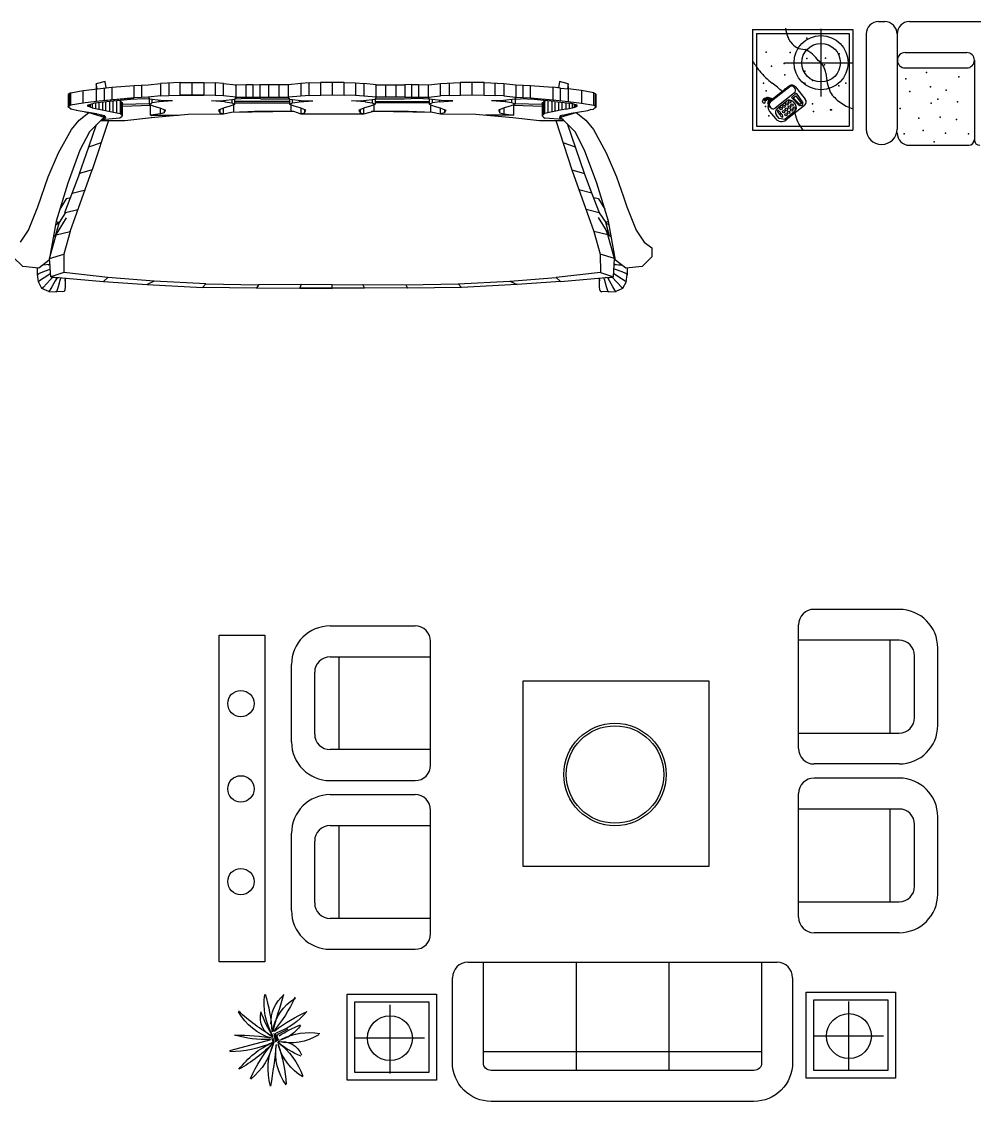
# Model space of a CAD drawing. Header units: inches. Extents: x -0.4 to 42.1, y 14 to 38.8.
# Drawn here: x 8.19 to 14.36, y 19.56 to 26.54 of the extents above; entities that cross this region are included whole.
import ezdxf

# ---------------------------------------------------------------- set-up
doc = ezdxf.new("R2010")
doc.units = ezdxf.units.IN
doc.header["$MEASUREMENT"] = 0
doc.layers.add('02', color=2, linetype='Continuous')
doc.layers.add('4', color=4, linetype='Continuous')

msp = doc.modelspace()

# ---------------------------------------------------------------- linework, layer by layer
at = {"layer": '02'}
for p, q in [((13.7361, 26.5447), (13.7761, 26.5447)), ((13.9361, 26.5447), (15.2761, 26.5447)), ((12.9207, 26.493), (12.9207, 25.843)), ((12.9207, 26.493), (13.5707, 26.493)), ((13.3641, 26.0596), (13.3641, 26.4983)), ((13.5707, 26.493), (13.5707, 25.843)), ((13.6561, 26.4647), (13.6561, 25.8397)), ((13.8561, 26.4647), (13.8561, 25.8497)), ((13.9077, 26.3447), (14.3061, 26.3447)), ((13.1271, 26.2789), (13.5744, 26.2789)), ((13.8724, 26.2947), (13.8724, 26.2947)), ((14.3561, 26.2947), (14.3561, 25.7797)), ((14.3561, 26.2947), (14.3561, 26.2947)), ((13.9077, 26.2447), (14.3061, 26.2447)), ((8.5909, 26.0989), (8.7767, 26.1199)), ((8.6763, 26.1432), (8.6752, 26.1098)), ((8.7332, 26.1564), (8.6763, 26.1432)), ((8.6825, 26.1105), (8.6763, 26.1432)), ((8.7404, 26.116), (8.7332, 26.1564)), ((8.7767, 26.1199), (8.9216, 26.1315)), ((8.7767, 26.1199), (8.7767, 26.0391)), ((8.9216, 26.1315), (9.0122, 26.1362)), ((8.9216, 26.0508), (8.9216, 26.1315)), ((8.9682, 26.1338), (8.9682, 26.0531)), ((9.0122, 26.1362), (9.0908, 26.1447)), ((9.0122, 26.1362), (9.0122, 26.1362)), ((9.2182, 26.1501), (9.0908, 26.1447)), ((9.0908, 26.1447), (9.0908, 26.064)), ((9.1462, 26.1478), (9.1462, 26.0678)), ((9.2182, 26.1501), (9.2953, 26.1509)), ((9.2182, 26.0694), (9.2182, 26.1501)), ((9.2953, 26.0702), (9.2953, 26.1509)), ((9.2953, 26.1509), (9.3724, 26.1501)), ((9.3724, 26.1501), (9.4443, 26.1478)), ((9.3724, 26.1501), (9.3724, 26.0694)), ((9.4443, 26.1478), (9.4443, 26.0678)), ((9.4997, 26.1447), (9.4443, 26.1478)), ((9.4997, 26.064), (9.4997, 26.1447)), ((9.4997, 26.1447), (9.5784, 26.1362)), ((9.5784, 26.1362), (9.5784, 26.0554)), ((9.5784, 26.13), (9.5815, 26.1362)), ((9.5815, 26.1362), (9.6452, 26.1369)), ((9.5815, 26.0554), (9.5815, 26.1362)), ((9.6452, 26.1369), (9.6897, 26.1369)), ((9.6452, 26.0562), (9.6452, 26.1369)), ((9.6897, 26.1369), (9.7337, 26.1362)), ((9.6897, 26.1369), (9.6897, 26.0562)), ((9.7337, 26.1362), (9.7337, 26.0554)), ((9.9195, 26.1362), (9.7337, 26.1362)), ((9.7932, 26.0554), (9.7932, 26.1362)), ((9.8574, 26.1362), (9.8574, 26.0554)), ((9.9986, 26.1447), (9.9195, 26.1362)), ((9.9195, 26.0554), (9.9195, 26.1362)), ((10.054, 26.1478), (9.9986, 26.1447)), ((9.9986, 26.1447), (9.9986, 26.064)), ((10.054, 26.1478), (10.126, 26.1501)), ((10.054, 26.0678), (10.054, 26.1478)), ((10.2031, 26.1509), (10.126, 26.1501)), ((10.126, 26.1501), (10.126, 26.0694)), ((10.2802, 26.1501), (10.2031, 26.1509)), ((10.2031, 26.0702), (10.2031, 26.1509)), ((10.2802, 26.1501), (10.3521, 26.1478)), ((10.2802, 26.0694), (10.2802, 26.1501)), ((10.3521, 26.1478), (10.3521, 26.0678)), ((10.3521, 26.1478), (10.4075, 26.1447)), ((10.4075, 26.1447), (10.4075, 26.064)), ((10.4862, 26.1362), (10.4075, 26.1447)), ((10.4862, 26.0554), (10.4862, 26.1362)), ((10.4862, 26.1362), (10.672, 26.1362)), ((10.5483, 26.0554), (10.5483, 26.1362)), ((10.613, 26.1362), (10.613, 26.0554)), ((10.7165, 26.1369), (10.672, 26.1362)), ((10.672, 26.1362), (10.672, 26.0554)), ((10.7165, 26.0562), (10.7165, 26.1369)), ((10.7165, 26.1369), (10.7605, 26.1369)), ((10.7605, 26.1369), (10.7605, 26.0562)), ((10.7605, 26.1369), (10.8242, 26.1362)), ((10.8242, 26.1362), (10.9034, 26.1447)), ((10.8242, 26.0554), (10.8242, 26.1362)), ((10.9034, 26.1447), (11.0307, 26.1501)), ((10.9034, 26.064), (10.9034, 26.1447)), ((10.9587, 26.1478), (10.9587, 26.0678)), ((11.1078, 26.1509), (11.0307, 26.1501)), ((11.0307, 26.1501), (11.0307, 26.0694)), ((11.1078, 26.0702), (11.1078, 26.1509)), ((11.1849, 26.1501), (11.1078, 26.1509)), ((11.1849, 26.0694), (11.1849, 26.1501)), ((11.1849, 26.1501), (11.3122, 26.1447)), ((11.2563, 26.0678), (11.2563, 26.1478)), ((11.3122, 26.1447), (11.3122, 26.064)), ((11.3122, 26.1447), (11.3909, 26.1362)), ((11.3909, 26.1362), (11.4846, 26.1315)), ((11.3909, 26.1362), (11.3909, 26.0554)), ((11.4375, 26.0531), (11.4375, 26.1338)), ((11.4846, 26.0508), (11.4846, 26.1315)), ((11.4846, 26.1315), (11.629, 26.1199)), ((11.629, 26.1199), (11.629, 26.0391)), ((11.6792, 26.1144), (11.629, 26.1199)), ((11.673, 26.1564), (11.6652, 26.116)), ((11.7294, 26.1432), (11.673, 26.1564)), ((11.7294, 26.1432), (11.7232, 26.1105)), ((11.7299, 26.1098), (11.7294, 26.1432)), ((13.1614, 26.1226), (13.0358, 26.0235)), ((13.1576, 26.1274), (13.0398, 26.0345)), ((13.1888, 26.1201), (13.195, 26.1123)), ((13.1997, 26.1224), (13.2617, 26.0439)), ((8.5122, 26.0841), (8.4951, 26.0733)), ((8.4951, 26.0733), (8.4951, 25.9925)), ((8.5039, 25.998), (8.5039, 26.0787)), ((8.5122, 26.0841), (8.5909, 26.0989)), ((8.5122, 26.0034), (8.5122, 26.0841)), ((8.5909, 26.0182), (8.5909, 26.0989)), ((8.9216, 26.0508), (8.6737, 26.029)), ((8.6768, 26.029), (8.6768, 26.1098)), ((8.7239, 26.0337), (8.9185, 26.0508)), ((8.727, 26.1144), (8.727, 26.0337)), ((9.0153, 26.0554), (8.9216, 26.0508)), ((9.0908, 26.064), (9.0122, 26.0554)), ((9.021, 26.0438), (9.0153, 26.0554)), ((9.0908, 26.064), (9.1462, 26.0678)), ((9.1462, 26.0678), (9.2182, 26.0694)), ((9.2953, 26.0702), (9.2182, 26.0694)), ((9.2182, 26.0694), (9.3724, 26.0694)), ((9.4443, 26.0678), (9.2953, 26.0702)), ((9.4997, 26.064), (9.4443, 26.0678)), ((9.5784, 26.0554), (9.4997, 26.064)), ((9.5727, 26.0438), (9.5784, 26.0554)), ((9.5815, 26.0554), (9.5758, 26.0438)), ((9.5758, 26.0438), (9.5758, 26.05)), ((9.6498, 26.0477), (9.5758, 26.0438)), ((9.5815, 26.0554), (9.6452, 26.0562)), ((9.6452, 26.0562), (9.6897, 26.0562)), ((9.6943, 26.0477), (9.6498, 26.0477)), ((9.6897, 26.0562), (9.7337, 26.0554)), ((9.7383, 26.0461), (9.6943, 26.0477)), ((9.7337, 26.0554), (9.9195, 26.0554)), ((10.054, 26.0678), (9.9195, 26.0554)), ((9.9241, 26.0461), (9.9195, 26.0554)), ((9.9226, 26.05), (9.9195, 26.0554)), ((9.9252, 26.0438), (9.9226, 26.05)), ((9.9241, 26.0469), (9.9241, 26.0461)), ((10.054, 26.0678), (10.2031, 26.0702)), ((10.2031, 26.0702), (10.2802, 26.0694)), ((10.3521, 26.0678), (10.2802, 26.0694)), ((10.4862, 26.0554), (10.3521, 26.0678)), ((10.4831, 26.05), (10.4805, 26.0438)), ((10.4815, 26.0461), (10.4862, 26.0554)), ((10.672, 26.0554), (10.4862, 26.0554)), ((10.6673, 26.0461), (10.7119, 26.0477)), ((10.672, 26.0554), (10.7165, 26.0562)), ((10.7559, 26.0477), (10.7119, 26.0477)), ((10.7165, 26.0562), (10.7605, 26.0562)), ((10.8299, 26.0438), (10.7559, 26.0477)), ((10.7605, 26.0562), (10.8242, 26.0554)), ((10.8242, 26.0554), (10.9034, 26.064)), ((10.8299, 26.0438), (10.8242, 26.0554)), ((10.8242, 26.0554), (10.8273, 26.05)), ((10.9587, 26.0678), (10.9034, 26.064)), ((10.9587, 26.0678), (11.1078, 26.0702)), ((11.1078, 26.0702), (11.1849, 26.0694)), ((11.1849, 26.0694), (11.2563, 26.0678)), ((11.3122, 26.064), (11.2563, 26.0678)), ((11.3122, 26.064), (11.3909, 26.0554)), ((11.3909, 26.0554), (11.3852, 26.0438)), ((11.3852, 26.0438), (11.3878, 26.05)), ((11.3878, 26.05), (11.3909, 26.0554)), ((11.3909, 26.0554), (11.4846, 26.0508)), ((11.4846, 26.0508), (11.629, 26.0391)), ((11.6792, 26.0337), (11.6792, 26.1144)), ((11.6792, 26.1144), (11.7289, 26.1098)), ((11.8148, 26.0989), (11.7289, 26.1098)), ((11.7289, 26.1098), (11.7289, 26.029)), ((11.8935, 26.0841), (11.8148, 26.0989)), ((11.8148, 26.0989), (11.8148, 26.0182)), ((11.8935, 26.0034), (11.8935, 26.0841)), ((11.8935, 26.0841), (11.9023, 26.0787)), ((11.9023, 26.0787), (11.9105, 26.0733)), ((11.9023, 26.0787), (11.9023, 25.998)), ((11.9105, 25.9925), (11.9105, 26.0733)), ((13.1924, 26.0833), (13.0667, 25.9842)), ((13.2038, 26.0813), (13.1721, 26.0535)), ((13.1721, 26.0535), (13.2257, 26)), ((13.2038, 26.0813), (13.2454, 26.0187)), ((8.5091, 26.0034), (8.492, 25.9925)), ((8.492, 25.9925), (8.5049, 25.9863)), ((8.5122, 26.0034), (8.4951, 25.9925)), ((8.5018, 25.9863), (8.5112, 25.9793)), ((8.5049, 25.9863), (8.5148, 25.9793)), ((8.5909, 26.0182), (8.5091, 26.0034)), ((8.55, 25.9708), (8.5112, 25.9793)), ((8.6768, 26.029), (8.5878, 26.0182)), ((8.6198, 26.0042), (8.6193, 25.9972)), ((8.6488, 25.9863), (8.6193, 25.9972)), ((8.6198, 26.0042), (8.6618, 26.0166)), ((8.6292, 26.0073), (8.6292, 25.9941)), ((8.639, 25.9902), (8.639, 26.0104)), ((8.6488, 26.0135), (8.6488, 25.9863)), ((8.6488, 25.9863), (8.83, 25.9506)), ((8.7663, 26.029), (8.6618, 26.0166)), ((8.6711, 26.0182), (8.6711, 25.9824)), ((8.6939, 25.9778), (8.6939, 26.0205)), ((8.7166, 26.0236), (8.7166, 25.9739)), ((8.7389, 25.9692), (8.7389, 26.0259)), ((8.7617, 26.029), (8.7617, 25.9646)), ((8.8973, 26.0399), (8.7663, 26.029)), ((8.7844, 25.9599), (8.7844, 26.0306)), ((8.8072, 26.0329), (8.8072, 25.9553)), ((8.83, 26.0314), (8.8196, 26.0337)), ((8.83, 26.0314), (8.8403, 26.0205)), ((8.83, 26.0314), (8.83, 25.9506)), ((8.8352, 25.9452), (8.8352, 26.0259)), ((8.8403, 26.0205), (8.8455, 26.0143)), ((8.8403, 26.0205), (8.8403, 25.9397)), ((8.8455, 26.0104), (9.0179, 26.0151)), ((8.8455, 25.9343), (8.8455, 26.0143)), ((9.0261, 26.0026), (8.8455, 25.9964)), ((8.9858, 26.0446), (8.8973, 26.0399)), ((9.021, 26.0438), (8.9842, 26.0446)), ((9.0173, 26.0446), (9.0179, 26.0438)), ((9.0939, 26.0345), (9.0179, 26.0438)), ((9.0179, 26.0438), (9.0179, 26.0112)), ((9.0179, 26.0112), (9.0375, 26.0197)), ((9.0179, 26.0112), (9.0489, 25.9988)), ((9.0261, 25.9397), (9.0261, 26.0081)), ((9.0375, 26.0197), (9.0375, 26.0415)), ((9.0831, 26.0251), (9.0375, 26.0197)), ((9.0489, 25.9988), (9.0882, 25.9871)), ((9.0831, 26.0251), (9.0831, 26.036)), ((9.17, 26.0314), (9.0831, 26.0251)), ((9.0882, 25.9871), (9.1245, 25.9716)), ((9.0908, 25.9483), (9.0908, 25.9863)), ((9.17, 26.0314), (9.0939, 26.0345)), ((9.4205, 26.0314), (9.4966, 26.0345)), ((9.5075, 26.0251), (9.4205, 26.0314)), ((9.5023, 25.9871), (9.4661, 25.9716)), ((9.4966, 26.0345), (9.5727, 26.0438)), ((9.4997, 25.9483), (9.4997, 25.9863)), ((9.5416, 25.9988), (9.5023, 25.9871)), ((9.5075, 26.0251), (9.5075, 26.036)), ((9.5075, 26.0251), (9.553, 26.0197)), ((9.5727, 26.0112), (9.5416, 25.9988)), ((9.553, 26.0415), (9.553, 26.0197)), ((9.553, 26.0197), (9.5727, 26.0112)), ((9.5644, 26.0081), (9.5644, 25.9592)), ((9.5727, 26.0112), (9.5727, 26.0438)), ((9.9252, 26.0275), (9.5727, 26.0275)), ((9.5727, 26.0197), (9.9252, 26.0197)), ((9.7383, 26.0461), (9.9241, 26.0461)), ((9.9252, 26.0438), (10.0018, 26.0345)), ((9.9252, 26.0438), (9.9252, 26.0112)), ((9.9252, 26.0112), (9.9453, 26.0197)), ((9.9567, 25.9988), (9.9252, 26.0112)), ((9.934, 26.0081), (9.934, 25.9654)), ((9.9453, 26.0197), (9.9453, 26.0415)), ((9.9453, 26.0197), (9.9909, 26.0251)), ((9.9955, 25.9871), (9.9567, 25.9988)), ((9.9909, 26.036), (9.9909, 26.0251)), ((9.9909, 26.0251), (10.0778, 26.0314)), ((10.0323, 25.9716), (9.9955, 25.9871)), ((9.9986, 25.9863), (9.9986, 25.9483)), ((10.0018, 26.0345), (10.0778, 26.0314)), ((10.3278, 26.0314), (10.4044, 26.0345)), ((10.4153, 26.0251), (10.3278, 26.0314)), ((10.392, 25.9793), (10.3734, 25.9716)), ((10.4101, 25.9871), (10.392, 25.9793)), ((10.4044, 26.0345), (10.4805, 26.0438)), ((10.4075, 25.9483), (10.4075, 25.9863)), ((10.4495, 25.9988), (10.4101, 25.9871)), ((10.4153, 26.0251), (10.4153, 26.036)), ((10.4153, 26.0251), (10.4608, 26.0197)), ((10.4805, 26.0112), (10.4495, 25.9988)), ((10.4608, 26.0415), (10.4608, 26.0197)), ((10.4608, 26.0197), (10.4805, 26.0112)), ((10.4722, 26.0081), (10.4722, 25.9654)), ((10.4805, 26.0438), (10.4805, 26.0112)), ((10.4805, 26.0275), (10.8299, 26.0275)), ((10.8299, 26.0197), (10.4805, 26.0197)), ((10.4815, 26.0461), (10.6673, 26.0461)), ((10.9065, 26.0345), (10.8299, 26.0438)), ((10.8299, 26.0438), (10.8299, 26.0112)), ((10.85, 26.0197), (10.8299, 26.0112)), ((10.8299, 26.0112), (10.8614, 25.9988)), ((10.8387, 26.0081), (10.8387, 25.9592)), ((10.85, 26.0197), (10.85, 26.0415)), ((10.8956, 26.0251), (10.85, 26.0197)), ((10.8614, 25.9988), (10.9003, 25.9871)), ((10.8956, 26.036), (10.8956, 26.0251)), ((10.8956, 26.0251), (10.9825, 26.0314)), ((10.9003, 25.9871), (10.9189, 25.9793)), ((10.9034, 25.9483), (10.9034, 25.9863)), ((10.9825, 26.0314), (10.9065, 26.0345)), ((10.9189, 25.9793), (10.937, 25.9716)), ((11.3091, 26.0345), (11.2325, 26.0314)), ((11.32, 26.0251), (11.2325, 26.0314)), ((11.3148, 25.9871), (11.2781, 25.9716)), ((11.3852, 26.0438), (11.3091, 26.0345)), ((11.3122, 25.9863), (11.3122, 25.9483)), ((11.3542, 25.9988), (11.3148, 25.9871)), ((11.32, 26.036), (11.32, 26.0251)), ((11.365, 26.0197), (11.32, 26.0251)), ((11.3852, 26.0112), (11.3542, 25.9988)), ((11.365, 26.0197), (11.365, 26.0415)), ((11.3852, 26.0112), (11.365, 26.0197)), ((11.3764, 25.9397), (11.3764, 26.0081)), ((11.5602, 25.9964), (11.3764, 26.0026)), ((11.3852, 26.0438), (11.4204, 26.0446)), ((11.3852, 26.0438), (11.3852, 26.0112)), ((11.3852, 26.0151), (11.5602, 26.0104)), ((11.5084, 26.0399), (11.4204, 26.0446)), ((11.6393, 26.029), (11.5084, 26.0399)), ((11.5602, 26.0143), (11.5653, 26.0205)), ((11.5602, 26.0143), (11.5602, 25.9343)), ((11.5653, 26.0205), (11.571, 26.0259)), ((11.5653, 25.9397), (11.5653, 26.0205)), ((11.571, 26.0259), (11.5762, 26.0314)), ((11.571, 25.9452), (11.571, 26.0259)), ((11.5762, 26.0314), (11.586, 26.0337)), ((11.5762, 26.0314), (11.5762, 25.9506)), ((11.599, 25.9553), (11.599, 26.0329)), ((11.6217, 26.0306), (11.6217, 25.9599)), ((11.629, 26.0391), (11.7289, 26.029)), ((11.6393, 26.029), (11.7444, 26.0166)), ((11.644, 25.9646), (11.644, 26.029)), ((11.6668, 26.0259), (11.6668, 25.9692)), ((11.6895, 25.9739), (11.6895, 26.0236)), ((11.7123, 25.9778), (11.6895, 25.9739)), ((11.7123, 26.0205), (11.7123, 25.9778)), ((11.7123, 25.9778), (11.7346, 25.9824)), ((11.7289, 26.029), (11.8148, 26.0182)), ((11.7346, 26.0182), (11.7346, 25.9824)), ((11.7346, 25.9824), (11.7573, 25.9863)), ((11.7863, 26.0042), (11.7444, 26.0166)), ((11.7573, 25.9863), (11.7573, 26.0135)), ((11.7573, 25.9863), (11.777, 25.9941)), ((11.7672, 26.0104), (11.7672, 25.9902)), ((11.777, 25.9941), (11.777, 26.0073)), ((11.777, 25.9941), (11.7868, 25.9972)), ((11.7868, 25.9972), (11.7863, 26.0042)), ((11.8148, 26.0182), (11.8935, 26.0034)), ((11.8738, 25.9755), (11.8914, 25.9793)), ((11.8914, 25.9793), (11.9012, 25.9863)), ((11.9023, 25.998), (11.8935, 26.0034)), ((11.9012, 25.9863), (11.9105, 25.9925)), ((11.9023, 25.998), (11.9105, 25.9925)), ((13.0325, 25.9954), (13.0387, 25.9875)), ((13.0807, 25.9827), (13.141, 26.0303)), ((13.2567, 26.0018), (13.139, 25.9088)), ((13.1831, 26.0253), (13.1981, 26.0063)), ((13.2325, 26.0012), (13.2257, 26)), ((8.5148, 25.8474), (8.5645, 25.9079)), ((8.6768, 25.9483), (8.5469, 25.9708)), ((8.5645, 25.9079), (8.6271, 25.9576)), ((8.6012, 25.9615), (8.6261, 25.9576)), ((8.6271, 25.9576), (8.7265, 25.9266)), ((8.7265, 25.9266), (8.6318, 25.8326)), ((8.6556, 25.9522), (8.6737, 25.9483)), ((8.7306, 25.9351), (8.6737, 25.9483)), ((8.7027, 25.9413), (8.7052, 25.9335)), ((8.7073, 25.9328), (8.7073, 25.9405)), ((8.7104, 25.911), (8.7099, 25.911)), ((8.7104, 25.9397), (8.7104, 25.932)), ((8.8279, 25.9211), (8.7104, 25.9102)), ((8.7223, 25.9165), (8.7104, 25.9102)), ((8.7104, 25.911), (8.7104, 25.9056)), ((8.713, 25.9134), (8.7192, 25.9165)), ((8.7192, 25.9165), (8.7347, 25.9234)), ((8.7223, 25.9281), (8.7223, 25.9366)), ((8.7223, 25.9165), (8.7223, 25.9227)), ((8.7316, 25.9234), (8.7275, 25.9351)), ((8.7306, 25.9351), (8.7347, 25.9234)), ((8.8367, 25.9273), (8.8279, 25.9211)), ((8.83, 25.9506), (8.8455, 25.9343)), ((8.8455, 25.9343), (8.8367, 25.9273)), ((8.86, 25.9056), (9.0329, 25.925)), ((9.0908, 25.9483), (9.0261, 25.9397)), ((9.0261, 25.9397), (9.2073, 25.9397)), ((9.0308, 25.925), (9.2699, 25.9452)), ((9.0329, 25.925), (9.0308, 25.925)), ((9.1152, 25.9545), (9.0908, 25.9483)), ((9.1152, 25.9762), (9.1152, 25.9545)), ((9.1152, 25.9545), (9.1245, 25.9716)), ((9.1198, 25.9739), (9.1198, 25.963)), ((9.4661, 25.9716), (9.4749, 25.9545)), ((9.4707, 25.963), (9.4707, 25.9739)), ((9.4749, 25.9755), (9.4749, 25.9545)), ((9.4749, 25.9545), (9.4997, 25.9483)), ((9.5504, 25.9584), (9.7073, 25.9654)), ((9.6995, 25.9654), (9.9521, 25.9654)), ((9.9986, 25.9483), (10.023, 25.9545)), ((10.023, 25.9762), (10.023, 25.9545)), ((10.023, 25.9545), (10.0323, 25.9716)), ((10.0276, 25.963), (10.0276, 25.9739)), ((10.3734, 25.9716), (10.3827, 25.9545)), ((10.378, 25.963), (10.378, 25.9739)), ((10.3827, 25.9755), (10.3827, 25.9545)), ((10.3827, 25.9545), (10.4075, 25.9483)), ((10.4536, 25.9654), (10.6953, 25.9654)), ((10.6953, 25.9654), (10.8516, 25.9584)), ((10.9277, 25.9545), (10.9034, 25.9483)), ((10.9277, 25.9762), (10.9277, 25.9545)), ((10.937, 25.9716), (10.9277, 25.9545)), ((10.9323, 25.963), (10.9323, 25.9739)), ((11.1321, 25.9452), (11.3697, 25.925)), ((11.3764, 25.9397), (11.1947, 25.9397)), ((11.2781, 25.9716), (11.2874, 25.9545)), ((11.2827, 25.9739), (11.2827, 25.963)), ((11.2874, 25.9545), (11.2874, 25.9755)), ((11.2874, 25.9545), (11.3122, 25.9483)), ((11.3122, 25.9483), (11.3764, 25.9397)), ((11.3697, 25.925), (11.5431, 25.9056)), ((11.5653, 25.9397), (11.5602, 25.9343)), ((11.5602, 25.9343), (11.569, 25.9273)), ((11.571, 25.9452), (11.5653, 25.9397)), ((11.569, 25.9273), (11.5777, 25.9211)), ((11.5762, 25.9506), (11.571, 25.9452)), ((11.6895, 25.9739), (11.5762, 25.9506)), ((11.6952, 25.911), (11.5777, 25.9211)), ((11.6756, 25.9351), (11.6714, 25.9234)), ((11.6714, 25.9234), (11.6833, 25.9165)), ((11.6932, 25.9397), (11.6756, 25.9351)), ((11.6792, 25.9266), (11.7791, 25.9576)), ((11.7744, 25.8326), (11.6792, 25.9266)), ((11.6833, 25.9281), (11.6833, 25.9374)), ((11.6833, 25.9165), (11.6833, 25.9227)), ((11.6833, 25.9165), (11.6952, 25.911)), ((11.6932, 25.9397), (11.7113, 25.9436)), ((11.6958, 25.9405), (11.6958, 25.932)), ((11.6958, 25.9102), (11.6958, 25.9056)), ((11.6999, 25.9335), (11.703, 25.9421)), ((11.7113, 25.9436), (11.7289, 25.9483)), ((11.7289, 25.9483), (11.747, 25.9522)), ((11.747, 25.9522), (11.8562, 25.9708)), ((11.7791, 25.9576), (11.8417, 25.9079)), ((11.8417, 25.9079), (11.8914, 25.8474)), ((11.8562, 25.9708), (11.8738, 25.9755)), ((13.0316, 25.9642), (13.0687, 25.9171)), ((13.0941, 25.9173), (13.0757, 25.9406)), ((13.1289, 25.9124), (13.0941, 25.9173)), ((13.1934, 25.9643), (13.1289, 25.9124)), ((8.432, 25.6968), (8.5148, 25.8474)), ((8.6286, 25.734), (8.6768, 25.8784)), ((8.7555, 25.9056), (8.6499, 25.585)), ((8.7052, 25.9056), (8.86, 25.9056)), ((11.5431, 25.9056), (11.7004, 25.9056)), ((11.6476, 25.9056), (11.7527, 25.585)), ((11.8345, 25.5632), (11.7237, 25.8831)), ((11.8914, 25.8474), (11.9737, 25.6968)), ((12.9207, 25.843), (13.5707, 25.843)), ((8.6318, 25.8326), (8.5707, 25.7131)), ((11.835, 25.7131), (11.7744, 25.8326)), ((8.5707, 25.7131), (8.4915, 25.4988)), ((8.5686, 25.5632), (8.6286, 25.734)), ((8.6286, 25.734), (8.7094, 25.7635)), ((11.6937, 25.7635), (11.7744, 25.734)), ((11.9147, 25.4988), (11.835, 25.7131)), ((13.9361, 25.7447), (14.3194, 25.7447)), ((8.3642, 25.5415), (8.432, 25.6968)), ((11.9737, 25.6968), (12.0415, 25.5415)), ((8.5686, 25.5632), (8.4713, 25.3078)), ((8.507, 25.1867), (8.6499, 25.585)), ((8.6499, 25.585), (8.5686, 25.5632)), ((11.7527, 25.585), (11.8955, 25.1867)), ((11.7527, 25.585), (11.8345, 25.5632)), ((11.8816, 25.4351), (11.8345, 25.5632)), ((8.2974, 25.3466), (8.3642, 25.5415)), ((8.4915, 25.4988), (8.4175, 25.2535)), ((11.9887, 25.2535), (11.9147, 25.4988)), ((12.0415, 25.5415), (12.0865, 25.4118)), ((8.521, 25.4351), (8.6054, 25.4576)), ((11.8816, 25.4351), (11.7977, 25.4576)), ((11.9318, 25.3078), (11.8816, 25.4351)), ((8.4806, 25.3986), (8.4408, 25.3319)), ((8.5086, 25.4041), (8.4806, 25.3986)), ((11.925, 25.3986), (11.8935, 25.4048)), ((11.925, 25.3986), (11.9649, 25.3311)), ((12.0865, 25.4118), (12.1088, 25.3466)), ((8.2374, 25.196), (8.2974, 25.3466)), ((8.4775, 25.3101), (8.4351, 25.2457)), ((8.4775, 25.3101), (8.5577, 25.3295)), ((11.9292, 25.3086), (11.8448, 25.3295)), ((11.9224, 25.2783), (11.9959, 25.1595)), ((11.9292, 25.3086), (11.9711, 25.2457)), ((12.1088, 25.3466), (12.1688, 25.196)), ((8.4175, 25.2535), (8.4025, 25.1696)), ((8.4806, 25.2752), (8.4102, 25.1595)), ((8.4351, 25.2457), (8.4102, 25.1595)), ((8.4351, 25.2457), (8.4123, 25.2263)), ((8.417, 25.2519), (8.4351, 25.2457)), ((11.9887, 25.2519), (11.9711, 25.2457)), ((11.9711, 25.2457), (11.9934, 25.2263)), ((11.9959, 25.1595), (11.9711, 25.2457)), ((12.0342, 25.0027), (11.9887, 25.2535)), ((8.1856, 25.1191), (8.2374, 25.196)), ((8.3745, 25.0128), (8.4175, 25.1649)), ((8.4025, 25.1696), (8.3869, 25.0865)), ((8.4102, 25.1595), (8.3983, 25.1502)), ((8.4175, 25.1649), (8.507, 25.1867)), ((8.4175, 25.1649), (8.4232, 25.1813)), ((8.507, 25.1867), (8.4672, 25.0415)), ((11.8955, 25.1867), (11.9354, 25.0415)), ((11.9851, 25.1649), (11.8955, 25.1867)), ((11.9851, 25.1649), (11.9732, 25.196)), ((12.028, 25.0128), (11.9851, 25.1649)), ((12.0068, 25.1502), (11.9959, 25.1595)), ((12.1688, 25.196), (12.2201, 25.1191)), ((8.3869, 25.0865), (8.3719, 25.0027)), ((12.2201, 25.1191), (12.2697, 25.0811)), ((12.2697, 25.0811), (12.2703, 25.0244)), ((8.2001, 24.9608), (8.1359, 25.0244)), ((8.3719, 25.0027), (8.3052, 24.9507)), ((8.3745, 25.0128), (8.4672, 25.0415)), ((8.3813, 24.8948), (8.3745, 25.0128)), ((8.4672, 25.0415), (8.4656, 24.9227)), ((11.9354, 25.0415), (11.9369, 24.9227)), ((12.028, 25.0128), (11.9354, 25.0415)), ((12.0213, 24.8948), (12.028, 25.0128)), ((12.1005, 24.9507), (12.0342, 25.0027)), ((12.2703, 25.0244), (12.2061, 24.9608)), ((8.3052, 24.9507), (8.2001, 24.9608)), ((8.2964, 24.9095), (8.2948, 24.9522)), ((8.3295, 24.9701), (8.3285, 24.9693)), ((8.3285, 24.9693), (8.3305, 24.9693)), ((8.375, 24.9732), (8.3295, 24.9701)), ((8.3295, 24.9266), (8.3709, 24.9406)), ((8.3642, 24.9724), (8.3766, 24.9755)), ((8.3709, 24.9406), (8.3781, 24.9445)), ((8.3766, 24.974), (8.375, 24.9732)), ((8.3766, 24.9755), (8.3766, 24.974)), ((12.0353, 24.9406), (12.0239, 24.946)), ((12.042, 24.9724), (12.0254, 24.9763)), ((12.0254, 24.9747), (12.0311, 24.9732)), ((12.0311, 24.9732), (12.0751, 24.9693)), ((12.0767, 24.9266), (12.0353, 24.9406)), ((12.0762, 24.9701), (12.042, 24.9724)), ((12.0751, 24.9693), (12.0772, 24.9693)), ((12.0772, 24.9693), (12.0762, 24.9701)), ((12.2061, 24.9608), (12.1005, 24.9507)), ((12.1108, 24.9522), (12.1098, 24.9095)), ((12.1114, 24.9515), (12.1119, 24.9522)), ((8.2964, 24.9095), (8.2959, 24.9049)), ((8.2964, 24.9095), (8.3041, 24.9165)), ((8.3026, 24.8614), (8.2964, 24.9095)), ((8.3098, 24.8684), (8.3026, 24.8614)), ((8.3248, 24.8187), (8.3026, 24.8614)), ((8.3026, 24.8614), (8.3026, 24.8591)), ((8.3041, 24.9165), (8.3295, 24.9266)), ((8.3693, 24.908), (8.3098, 24.8684)), ((8.3316, 24.8257), (8.3802, 24.8777)), ((8.3797, 24.9165), (8.3693, 24.908)), ((8.3802, 24.8777), (8.3942, 24.8924)), ((8.4656, 24.9227), (8.3813, 24.8948)), ((8.3813, 24.8948), (8.7228, 24.8645)), ((8.4108, 24.8692), (8.3895, 24.8303)), ((8.3942, 24.8924), (8.3937, 24.894)), ((8.3937, 24.894), (8.3937, 24.894)), ((8.3942, 24.8924), (8.4221, 24.887)), ((8.4221, 24.887), (8.4108, 24.8692)), ((8.4366, 24.8901), (8.4221, 24.887)), ((8.4325, 24.8311), (8.4434, 24.873)), ((8.4434, 24.873), (8.4491, 24.8893)), ((8.7513, 24.8901), (8.4656, 24.9227)), ((8.4765, 24.887), (8.4754, 24.8793)), ((8.4754, 24.8692), (8.477, 24.887)), ((8.4754, 24.8793), (8.4754, 24.835)), ((8.7513, 24.8901), (8.7228, 24.8645)), ((8.7228, 24.8645), (9.0049, 24.8435)), ((9.0515, 24.8668), (8.7513, 24.8901)), ((9.0515, 24.8668), (9.0049, 24.8435)), ((9.3853, 24.849), (9.0515, 24.8668)), ((11.0172, 24.849), (11.3516, 24.8668)), ((11.3516, 24.8668), (11.6518, 24.8901)), ((11.3516, 24.8668), (11.3976, 24.8435)), ((11.6797, 24.8645), (11.3976, 24.8435)), ((11.9369, 24.9227), (11.6518, 24.8901)), ((11.6518, 24.8901), (11.6797, 24.8645)), ((11.6797, 24.8645), (12.0213, 24.8948)), ((11.9292, 24.887), (11.9281, 24.887)), ((11.9281, 24.887), (11.9307, 24.8692)), ((11.9307, 24.8793), (11.9292, 24.887)), ((11.9307, 24.835), (11.9307, 24.8793)), ((11.9369, 24.9227), (12.0213, 24.8948)), ((11.9561, 24.8893), (11.9628, 24.873)), ((11.9628, 24.873), (11.9737, 24.8311)), ((11.984, 24.887), (11.9675, 24.8901)), ((11.9768, 24.8886), (11.9778, 24.8917)), ((11.984, 24.887), (12.012, 24.8924)), ((11.9949, 24.8692), (11.984, 24.887)), ((12.0166, 24.8303), (11.9949, 24.8692)), ((12.012, 24.894), (12.012, 24.894)), ((12.012, 24.894), (12.012, 24.8924)), ((12.012, 24.8924), (12.0746, 24.8257)), ((12.0223, 24.9188), (12.0368, 24.908)), ((12.0368, 24.908), (12.0741, 24.8839)), ((12.0741, 24.8839), (12.0964, 24.8684)), ((12.1015, 24.9165), (12.0767, 24.9266)), ((12.1031, 24.8614), (12.0808, 24.8187)), ((12.0964, 24.8684), (12.1031, 24.8614)), ((12.1098, 24.9095), (12.1015, 24.9165)), ((12.1031, 24.8614), (12.1098, 24.9095)), ((12.1036, 24.8591), (12.1031, 24.8614)), ((12.1098, 24.9095), (12.1103, 24.9049)), ((8.3248, 24.8187), (8.3243, 24.8179)), ((8.3316, 24.8257), (8.3248, 24.8187)), ((8.3693, 24.7993), (8.3248, 24.8187)), ((8.3693, 24.7993), (8.3668, 24.7993)), ((8.3756, 24.8071), (8.3693, 24.7993)), ((8.3693, 24.7993), (8.418, 24.797)), ((8.3895, 24.8303), (8.3756, 24.8071)), ((8.418, 24.797), (8.4133, 24.7962)), ((8.418, 24.797), (8.4237, 24.8055)), ((8.4666, 24.7985), (8.418, 24.797)), ((8.4237, 24.8055), (8.4325, 24.8311)), ((8.461, 24.7977), (8.4604, 24.7985)), ((8.461, 24.7985), (8.461, 24.7977)), ((8.4723, 24.8086), (8.4666, 24.7985)), ((8.4687, 24.8008), (8.4677, 24.8008)), ((8.4692, 24.8039), (8.4687, 24.8008)), ((8.4729, 24.8164), (8.4723, 24.8086)), ((8.4744, 24.8202), (8.4729, 24.8164)), ((8.4754, 24.835), (8.4744, 24.828)), ((8.4744, 24.828), (8.4744, 24.8202)), ((9.0049, 24.8435), (9.3631, 24.8257)), ((9.3631, 24.8257), (9.3853, 24.849)), ((9.713, 24.821), (9.3631, 24.8257)), ((9.3853, 24.849), (9.7249, 24.8428)), ((9.7249, 24.8428), (9.713, 24.821)), ((9.713, 24.821), (9.9919, 24.8226)), ((10.0023, 24.8451), (9.7249, 24.8428)), ((10.0023, 24.8451), (9.9919, 24.8226)), ((10.2015, 24.8218), (9.9919, 24.8226)), ((9.9919, 24.8226), (9.9919, 24.821)), ((9.9919, 24.821), (10.2015, 24.8195)), ((10.2015, 24.842), (10.0023, 24.8451)), ((10.2015, 24.842), (10.4003, 24.8451)), ((10.2015, 24.8195), (10.2015, 24.842)), ((10.4106, 24.8226), (10.2015, 24.8218)), ((10.4106, 24.821), (10.2015, 24.8195)), ((10.4003, 24.8451), (10.6777, 24.8428)), ((10.4106, 24.8226), (10.4003, 24.8451)), ((10.6896, 24.821), (10.4106, 24.8226)), ((10.4106, 24.8226), (10.4106, 24.821)), ((10.6777, 24.8428), (11.0172, 24.849)), ((10.6777, 24.8428), (10.6896, 24.821)), ((11.0395, 24.8257), (10.6896, 24.821)), ((11.0395, 24.8257), (11.0172, 24.849)), ((11.3976, 24.8435), (11.0395, 24.8257)), ((11.9318, 24.8202), (11.9307, 24.835)), ((11.9328, 24.8164), (11.9318, 24.8202)), ((11.9338, 24.8086), (11.9328, 24.8164)), ((11.9369, 24.8032), (11.9338, 24.8086)), ((11.9375, 24.8008), (11.9369, 24.8032)), ((11.9375, 24.8016), (11.9375, 24.8008)), ((11.939, 24.7985), (11.9375, 24.8008)), ((11.9375, 24.8008), (11.9375, 24.8008)), ((11.9882, 24.797), (11.939, 24.7985)), ((11.939, 24.7985), (11.9457, 24.7977)), ((11.9447, 24.7985), (11.9452, 24.7977)), ((11.9452, 24.7977), (11.9452, 24.7985)), ((11.9457, 24.7977), (11.9452, 24.7977)), ((11.9737, 24.8311), (11.982, 24.8055)), ((11.982, 24.8055), (11.9882, 24.797)), ((11.9882, 24.797), (12.0368, 24.7993)), ((11.9928, 24.7962), (11.9882, 24.797)), ((12.0306, 24.8071), (12.0166, 24.8303)), ((12.0368, 24.7993), (12.0306, 24.8071)), ((12.0808, 24.8187), (12.0368, 24.7993)), ((12.0368, 24.7993), (12.0394, 24.7993)), ((12.0746, 24.8257), (12.0808, 24.8187)), ((12.0819, 24.8179), (12.0808, 24.8187)), ((13.8692, 22.7438), (13.3192, 22.7438)), ((10.1887, 22.6366), (10.7387, 22.6366)), ((13.2192, 21.8438), (13.2192, 22.6438)), ((10.8387, 21.7366), (10.8387, 22.5366)), ((13.8692, 22.5438), (13.2192, 22.5438)), ((13.8107, 21.9438), (13.8107, 22.5438)), ((14.1192, 21.9938), (14.1192, 22.4938)), ((10.1887, 22.4366), (10.8387, 22.4366)), ((10.2471, 21.8366), (10.2471, 22.4366)), ((13.9692, 22.0438), (13.9692, 22.4438)), ((9.9387, 21.8866), (9.9387, 22.3866)), ((10.0887, 21.9366), (10.0887, 22.3366)), ((13.2192, 21.9438), (13.8692, 21.9438)), ((10.8387, 21.8366), (10.1887, 21.8366)), ((13.8692, 21.7438), (13.3192, 21.7438)), ((13.8692, 21.6527), (13.3192, 21.6527)), ((10.1887, 21.6366), (10.7387, 21.6366)), ((10.1887, 21.5455), (10.7387, 21.5455)), ((13.2192, 20.7527), (13.2192, 21.5527)), ((10.8387, 20.6455), (10.8387, 21.4455)), ((13.8692, 21.4527), (13.2192, 21.4527)), ((13.8107, 20.8527), (13.8107, 21.4527)), ((14.1192, 20.9027), (14.1192, 21.4027)), ((10.1887, 21.3455), (10.8387, 21.3455)), ((10.2471, 20.7455), (10.2471, 21.3455)), ((13.9692, 20.9527), (13.9692, 21.3527)), ((9.9387, 20.7955), (9.9387, 21.2955)), ((10.0887, 20.8455), (10.0887, 21.2455)), ((13.2192, 20.8527), (13.8692, 20.8527)), ((10.8387, 20.7455), (10.1887, 20.7455)), ((13.8692, 20.6527), (13.3192, 20.6527)), ((10.1887, 20.5455), (10.7387, 20.5455)), ((11.08, 20.4618), (13.08, 20.4618)), ((11.78, 20.4618), (11.78, 19.7618)), ((12.38, 20.4618), (12.38, 19.7618)), ((10.5778, 19.7417), (10.5778, 20.1867)), ((13.5444, 19.7621), (13.5444, 20.2071)), ((9.8524, 19.9959), (9.9173, 20.032)), ((13.7674, 19.9841), (13.3214, 19.9841)), ((9.8061, 19.9599), (9.5372, 19.8878)), ((10.7987, 19.9708), (10.3527, 19.9708)), ((11.18, 19.8838), (12.98, 19.8838))]:
    msp.add_line(p, q, dxfattribs=at)
msp.add_lwpolyline([(9.2699, 25.9452), (9.4997, 25.9483), (9.5504, 25.9584), (9.9521, 25.9654), (9.9986, 25.9483), (10.4075, 25.9483), (10.4722, 25.9654), (10.8516, 25.9584), (10.9034, 25.9483), (11.1321, 25.9452)], dxfattribs=at)
for points in [[(9.4713, 22.5761), (9.7668, 22.5761), (9.7668, 20.4643), (9.4713, 20.4643)], [(11.4382, 22.281), (12.6382, 22.281), (12.6382, 21.081), (11.4382, 21.081)], [(10.8775, 20.2552), (10.8775, 19.6984), (10.2983, 19.6984), (10.2983, 20.2552)], [(13.8462, 20.2685), (13.8462, 19.7117), (13.267, 19.7117), (13.267, 20.2685)], [(10.8275, 20.2052), (10.8275, 19.7484), (10.3483, 19.7484), (10.3483, 20.2052)], [(13.7962, 20.2185), (13.7962, 19.7617), (13.317, 19.7617), (13.317, 20.2185)]]:
    msp.add_lwpolyline(points, close=True, dxfattribs=at)
for points in [[(12.98, 20.4618), (12.98, 19.8118, -0.414214), (12.93, 19.7618), (11.23, 19.7618, -0.414214), (11.18, 19.8118), (11.18, 20.4618)], [(13.18, 20.3618), (13.18, 19.8118, -0.414214), (12.93, 19.5618), (11.23, 19.5618, -0.414214), (10.98, 19.8118), (10.98, 20.3618)]]:
    msp.add_lwpolyline(points, format="xyb", dxfattribs=at)
for centre, radius in [((13.3641, 26.2789), 0.1748), ((9.6116, 22.1342), 0.0852), ((12.0313, 21.6758), 0.3312), ((12.0313, 21.6758), 0.3152), ((9.6116, 21.5827), 0.0852), ((9.6116, 20.9832), 0.0852), ((10.5757, 19.9708), 0.1452), ((13.5444, 19.9841), 0.1452)]:
    msp.add_circle(centre, radius, dxfattribs=at)
for centre, radius, start, end in [((13.7361, 26.4647), 0.08, 90, 180), ((13.7761, 26.4647), 0.08, 0, 90), ((13.9361, 26.4647), 0.08, 90, 180), ((13.366, 26.5347), 0.2346, 188.12788, 203.37459), ((13.2942, 26.5037), 0.1564, 203.37459, 215.96641), ((13.26, 26.4788), 0.1141, 215.96641, 270.34388), ((13.1526, 26.1468), 0.2432, 36.45483, 63.62596), ((13.9077, 26.2947), 0.05, 90, 270), ((14.3061, 26.2947), 0.05, 270, 89.99996), ((13.2329, 26.4451), 0.3459, 207.46261, 219.4558), ((13.2818, 26.1995), 0.1134, 6.10159, 54.1315), ((13.3176, 26.5149), 0.4556, 219.4558, 233.83599), ((13.8437, 26.2517), 0.451, 185.11293, 201.27824), ((13.9561, 26.2457), 0.3, 179.98256, 180), ((13.9561, 26.2448), 0.3, 178.97249, 179.06602), ((13.9991, 26.2445), 0.343, 179.12646, 179.44916), ((13.9561, 26.2447), 0.3, 179.41104, 179.66181), ((12.7363, 25.7196), 0.5294, 44.69105, 53.83599), ((13.1762, 26.1038), 0.03, 38.27278, 128.27278), ((13.1738, 26.1069), 0.02, 38.27278, 128.27278), ((13.18, 26.099), 0.02, 308.27278, 38.27278), ((13.6332, 26.2295), 0.2529, 214.0039, 234.64635), ((13.0708, 25.9952), 0.05, 128.27278, 218.27278), ((13.0482, 26.0078), 0.02, 128.27278, 218.27278), ((13.0544, 25.9999), 0.02, 218.27278, 308.27278), ((13.0993, 25.9592), 0.03, 128.27278, 218.27278), ((13.1596, 26.0067), 0.03, 38.27278, 128.27278), ((13.1746, 25.9877), 0.03, 308.83138, 38.27278), ((13.2332, 26.0141), 0.013, 266.90393, 20.63217), ((13.2381, 26.0253), 0.03, 308.27278, 38.27278), ((13.6827, 26.2993), 0.3386, 234.64635, 250.67848), ((13.108, 25.9481), 0.05, 218.27278, 308.27278), ((13.4361, 26.001), 0.2466, 191.35284, 219.85748), ((13.7561, 25.8497), 0.1, 180, 359.99998), ((13.9361, 25.8247), 0.08, 180, 270), ((14.3194, 25.7797), 0.035, 270, 0), ((14.3911, 25.7797), 0.035, 180, 270), ((13.3192, 22.6438), 0.1, 90, 180), ((13.8692, 22.4938), 0.25, 0, 90), ((10.1887, 22.3866), 0.25, 90, 180), ((10.7387, 22.5366), 0.1, 0, 90), ((13.8692, 22.4438), 0.1, 0, 90), ((10.1887, 22.3366), 0.1, 90, 180), ((13.8692, 22.0438), 0.1, 270, 0), ((10.1887, 21.9366), 0.1, 180, 270), ((13.8692, 21.9938), 0.25, 270, 0), ((10.1887, 21.8866), 0.25, 180, 270), ((13.3192, 21.8438), 0.1, 180, 270), ((10.7387, 21.7366), 0.1, 270, 0), ((13.3192, 21.5527), 0.1, 90, 180), ((13.8692, 21.4027), 0.25, 0, 90), ((10.1887, 21.2955), 0.25, 90, 180), ((10.7387, 21.4455), 0.1, 0, 90), ((13.8692, 21.3527), 0.1, 0, 90), ((10.1887, 21.2455), 0.1, 90, 180), ((13.8692, 20.9527), 0.1, 270, 0), ((13.8692, 20.9027), 0.25, 270, 0), ((10.1887, 20.8455), 0.1, 180, 270), ((10.1887, 20.7955), 0.25, 180, 270), ((13.3192, 20.7527), 0.1, 180, 270), ((10.7387, 20.6455), 0.1, 270, 0), ((11.08, 20.3618), 0.1, 90, 180), ((13.08, 20.3618), 0.1, 0, 90)]:
    msp.add_arc(centre, radius, start, end, dxfattribs=at)
at = {"layer": '02', "extrusion": (0, 0, -1)}
for centre, major_axis, start_param, end_param in [((10.1806, 20.1955), (0.2961, 0.2961), 3.416091, 4.065808), ((8.6322, 19.9278), (0.8367, 0.8367), 0.504297, 0.712499), ((10.0401, 20.0714), (-0.1657, 0.1657), 5.45058, 6.370306), ((-3.1343, 23.9458), (9.57, 9.57), 1.061717, 1.080358), ((10.1323, 19.9563), (-0.2275, 0.2275), 5.669925, 6.516792), ((9.1288, 20.6033), (-0.6431, 0.6431), 2.772583, 3.06112), ((10.4991, 21.1317), (0.9457, 0.9457), 2.890157, 3.097555), ((9.9181, 20.3257), (-0.2629, 0.2629), 4.224522, 4.9754), ((9.8725, 20.1021), (-0.0957, 0.0957), 4.338091, 5.743553), ((10.6111, 20.4704), (-0.658, 0.658), 4.946632, 5.135012), ((10.3818, 19.3227), (-0.6279, 0.6279), 0.116052, 0.39144), ((9.6869, 20.4316), (-0.3214, 0.3214), 3.045072, 3.58338), ((10.3236, 19.2589), (0.6101, 0.6101), -1.354614, -1.172755), ((9.7909, 20.1987), (-0.179, 0.179), 2.971316, 3.656371), ((9.7683, 20.6442), (-0.4826, 0.4826), 3.880787, 4.220001), ((9.5701, 18.4083), (1.119, 1.119), -0.78469, -0.623876), ((9.8428, 19.9959), (-0.00587, 0.00587), 1.676876, 6.724972), ((9.9329, 20.2767), (0.2382, 0.2382), 1.784774, 2.597463), ((10.054, 19.5963), (-0.2902, 0.2902), 0.33132, 0.950013), ((9.5374, 20.5646), (-0.4822, 0.4822), 3.507243, 3.922767), ((10.0472, 19.4292), (-0.3979, 0.3979), 6.147014, 6.643828), ((9.1578, 20.5682), (0.6453, 0.6453), 1.541869, 1.851623), ((10.5034, 19.3419), (0.6422, 0.6422), 4.344389, 4.648538), ((9.3927, 20.0429), (-0.3119, 0.3119), 2.593224, 3.228846), ((10.1927, 19.7723), (-0.2866, 0.2866), 5.22012, 5.929424), ((5.9981, 20.3249), (-2.731, 2.731), 2.458881, 2.528889), ((10.177, 19.8744), (-0.2411, 0.2411), 4.850904, 5.650924), ((9.5535, 19.5525), (-0.3472, 0.3472), 1.431808, 1.995987), ((9.8772, 19.8138), (0.0958, 0.0958), -0.969244, 0.421652), ((10.2385, 20.4265), (0.4382, 0.4382), 2.750055, 3.028895), ((8.8772, 19.5952), (-0.7288, 0.7288), 2.026471, 2.279684), ((10.1848, 20.0188), (0.2435, 0.2435), 2.878394, 3.663022)]:
    msp.add_ellipse(centre, major_axis=major_axis, ratio=1, start_param=start_param, end_param=end_param, dxfattribs=at)
at = {"layer": '02'}
for p in [(13.1506, 26.4416), (13.273, 26.4382), (13.0094, 26.3463), (13.1639, 26.344), (13.4808, 26.3352), (13.0427, 26.2575), (13.1259, 26.2742), (13.273, 26.3064), (13.3859, 26.265), (13.3921, 26.3075), (13.1292, 26.1994), (13.259, 26.2242), (14.0471, 26.2159), (14.2546, 26.1883), (12.9922, 26.1463), (13.259, 26.1466), (13.3089, 26.1632), (13.4799, 26.1295), (13.5252, 26.1466), (13.9126, 26.1755), (14.0713, 26.1218), (13.0094, 26.0966), (13.133, 26.1091), (13.9395, 26.0922), (14.1735, 26.1003), (13.0039, 25.9967), (13.3089, 26.0134), (13.8749, 25.982), (14.0767, 26.0169), (14.1193, 26.0436), (14.2475, 26.0253), (13.0261, 25.9357), (13.3144, 25.9634), (13.4254, 25.9745), (13.4309, 25.9745), (13.996, 25.9202), (14.1342, 25.9261), (14.2405, 25.9119), (14.0256, 25.8395), (13.9018, 25.818), (14.0955, 25.7669), (14.1682, 25.8234), (14.3184, 25.8198)]:
    msp.add_point(p, dxfattribs=at)
for points in [[(9.8215, 20.0037), (9.8308, 19.9419), (9.8462, 19.9934), (9.8586, 19.9573)], [(9.8101, 19.9663), (9.8156, 19.9412), (9.8239, 19.9663), (9.8293, 19.9412)]]:
    msp.add_solid(points, dxfattribs=at)
at = {"layer": '4'}
for p, q in [((12.9457, 26.468), (12.9457, 25.868)), ((12.9457, 26.468), (13.5457, 26.468)), ((13.5457, 26.468), (13.5457, 25.868)), ((13.1848, 26.0509), (13.2018, 26.065)), ((13.2273, 26.0096), (13.1848, 26.0509)), ((13.2018, 26.065), (13.237, 26.0161)), ((13.2371, 26.0174), (13.2273, 26.0096)), ((13.1037, 25.9523), (13.0957, 25.9459)), ((13.105, 25.9507), (13.0969, 25.9443)), ((12.9457, 25.868), (13.5457, 25.868))]:
    msp.add_line(p, q, dxfattribs=at)
for centre, radius in [((13.3641, 26.2789), 0.1248), ((13.1057, 25.9827), 0.00775), ((13.1239, 25.9971), 0.00775), ((13.1403, 25.9763), 0.00775), ((13.1429, 26.0121), 0.00775), ((13.1593, 25.9913), 0.00775), ((13.1603, 26.0258), 0.00775), ((13.1744, 25.9722), 0.00775), ((13.1767, 26.005), 0.00775), ((13.1917, 25.9859), 0.00775), ((13.1221, 25.9619), 0.00775), ((13.1372, 25.9429), 0.00775), ((13.1553, 25.9572), 0.00775)]:
    msp.add_circle(centre, radius, dxfattribs=at)
for centre, start_param, end_param in [((13.0938, 25.9565), 0.885531, 5.397654), ((13.1068, 25.9401), -2.256061, 2.256061)]:
    msp.add_ellipse(centre, major_axis=(0.0103, -0.013), ratio=0.40021, start_param=start_param, end_param=end_param, dxfattribs=at)
for points, start_tangent in [([(13.0398, 26.0345), (13.0318, 26.0506), (13.0082, 26.032), (13.0186, 26.0541), (12.9984, 26.0313), (13.0007, 26.0504), (12.9966, 26.0159), (12.9865, 26.0288), (12.9985, 26.0487)], (0.986686, -0.162634)), ([(12.9987, 26.0483), (13.0063, 26.0458), (13.004, 26.0361), (13.0032, 26.0498), (13.0106, 26.0513), (13.0094, 26.041), (13.0087, 26.0519), (13.0221, 26.0539), (13.016, 26.0399), (13.0158, 26.0519), (13.029, 26.0515), (13.0254, 26.0379), (13.0204, 26.0425), (13.0295, 26.049), (13.0371, 26.0458), (13.032, 26.0396), (13.0304, 26.0433), (13.0411, 26.0497), (13.046, 26.0399), (13.0398, 26.0345), (13.0421, 26.0362), (13.036, 26.0299), (13.0348, 26.036), (13.0237, 26.0302), (13.025, 26.024), (13.0182, 26.0244), (13.0274, 26.0173), (13.0253, 26.01), (13.0197, 26.0162), (13.0284, 26.0088), (13.024, 26.0025), (13.0201, 26.003), (13.0293, 25.9931), (13.0325, 25.9954)], (-0.538342, 0.842726))]:
    msp.add_spline(points, degree=3, dxfattribs=dict(at, start_tangent=start_tangent))

doc.saveas('drawing.dxf')
